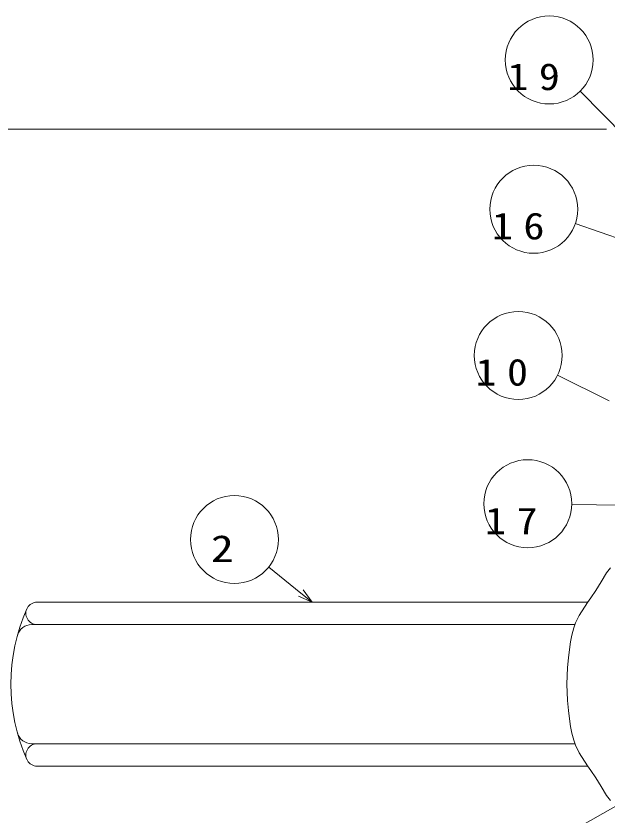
# Model space of a CAD drawing. Units: millimetres on the paper. Extents: x 0 to 420, y -594 to 297.
# Drawn here: x 85.64 to 119.25, y 190.67 to 236.07 of the extents above; entities that cross this region are included whole.
import ezdxf
from ezdxf.enums import TextEntityAlignment as Align

# ---------------------------------------------------------------- set-up
doc = ezdxf.new("R2010")
doc.units = ezdxf.units.MM
for name, color, linetype, lineweight in [('2D', 7, 'Continuous', 13), ('2D_DIMENSION', 7, 'Continuous', 13), ('AM_5', 7, 'Continuous', 13)]:
    doc.layers.add(name, color=color, linetype=linetype, lineweight=lineweight)
doc.styles.add('ＭＳ ゴシック', font='')
doc.styles.get('ＭＳ ゴシック').set_extended_font_data('MS Gothic')

msp = doc.modelspace()

# ---------------------------------------------------------------- linework, layer by layer
at = {"layer": '2D'}
for p, q in [((119.223, 204.424), (118.919, 203.921)), ((119.446, 204.721), (119.223, 204.424)), ((118.919, 203.921), (118.611, 203.43)), ((118.337, 203.002), (118.138, 202.752)), ((118.611, 203.43), (118.337, 203.002)), ((86.839, 202.759), (118.144, 202.759)), ((118.138, 202.752), (117.666, 202.008)), ((117.666, 202.008), (117.467, 201.578)), ((117.435, 201.489), (86.539, 201.489)), ((117.366, 201.295), (117.252, 200.89)), ((117.467, 201.578), (117.366, 201.295)), ((117.252, 200.89), (117.17, 200.502)), ((117.17, 200.502), (117.116, 200.064)), ((117.116, 200.064), (117.065, 199.592)), ((117.065, 199.592), (117.011, 199.04)), ((117.011, 199.04), (116.964, 198.102)), ((117.011, 197.164), (116.964, 198.102)), ((117.065, 196.612), (117.011, 197.164)), ((117.116, 196.14), (117.065, 196.612)), ((117.17, 195.702), (117.116, 196.14)), ((117.252, 195.314), (117.17, 195.702)), ((117.366, 194.91), (117.252, 195.314)), ((117.467, 194.627), (117.366, 194.91)), ((117.435, 194.715), (86.539, 194.715)), ((117.666, 194.196), (117.467, 194.627)), ((118.138, 193.452), (117.666, 194.196)), ((118.337, 193.202), (118.138, 193.452)), ((118.144, 193.445), (86.839, 193.445)), ((118.611, 192.774), (118.337, 193.202)), ((118.919, 192.283), (118.611, 192.774)), ((119.223, 191.78), (118.919, 192.283)), ((119.446, 191.483), (119.223, 191.78))]:
    msp.add_line(p, q, dxfattribs=at)
for centre, radius, start, end in [((86.839, 202.124), 0.635, 89.9999, 270), ((95.938, 198.102), 10.583, 156.1555, 203.8445), ((86.539, 200.642), 0.847, 90, 164.8783), ((86.539, 195.562), 0.847, 195.1217, 270), ((86.839, 194.08), 0.635, 89.9999, 270)]:
    msp.add_arc(centre, radius, start, end, dxfattribs=at)
at = {"layer": '2D_DIMENSION'}
for p, q in [((119.217, 229.64), (77.819, 229.64)), ((119.217, 229.64), (77.819, 229.64)), ((126.214, 194.858), (98.638, 179.167))]:
    msp.add_line(p, q, dxfattribs=at)
at = {"layer": 'AM_5'}
for p, q in [((117.721, 231.794), (120.299, 229.176)), ((117.451, 224.276), (123.563, 222.17)), ((116.444, 215.668), (119.384, 214.209)), ((117.246, 208.318), (120.051, 208.275)), ((100.013, 204.754), (101.842, 203.281)), ((102.491, 202.759), (101.982, 203.455)), ((101.702, 203.107), (102.491, 202.759)), ((101.842, 203.281), (102.491, 202.759))]:
    msp.add_line(p, q, dxfattribs=at)
for centre in [(115.967, 233.575), (115.087, 225.09), (114.205, 216.78), (114.746, 208.356), (98.066, 206.322)]:
    msp.add_circle(centre, 2.5, dxfattribs=at)

# ---------------------------------------------------------------- texts
at = {"layer": 'AM_5', "style": 'ＭＳ ゴシック', "width": 1.25}
msp.add_text('2', height=1.527, dxfattribs=at).set_placement((96.727, 204.586), align=Align.BOTTOM_LEFT)
at = {"layer": 'AM_5', "char_height": 1.527, "attachment_point": 7, "style": 'ＭＳ ゴシック'}
for s, insert in [('\\T1.5;\\W1.15;19', (113.586, 231.839)), ('\\T1.5;\\W1.15;16', (112.706, 223.353)), ('\\T1.5;\\W1.15;10', (111.774, 215.044)), ('\\T1.5;\\W1.15;17', (112.316, 206.62))]:
    msp.add_mtext(s, dxfattribs=dict(at, insert=insert))

doc.saveas('drawing.dxf')
